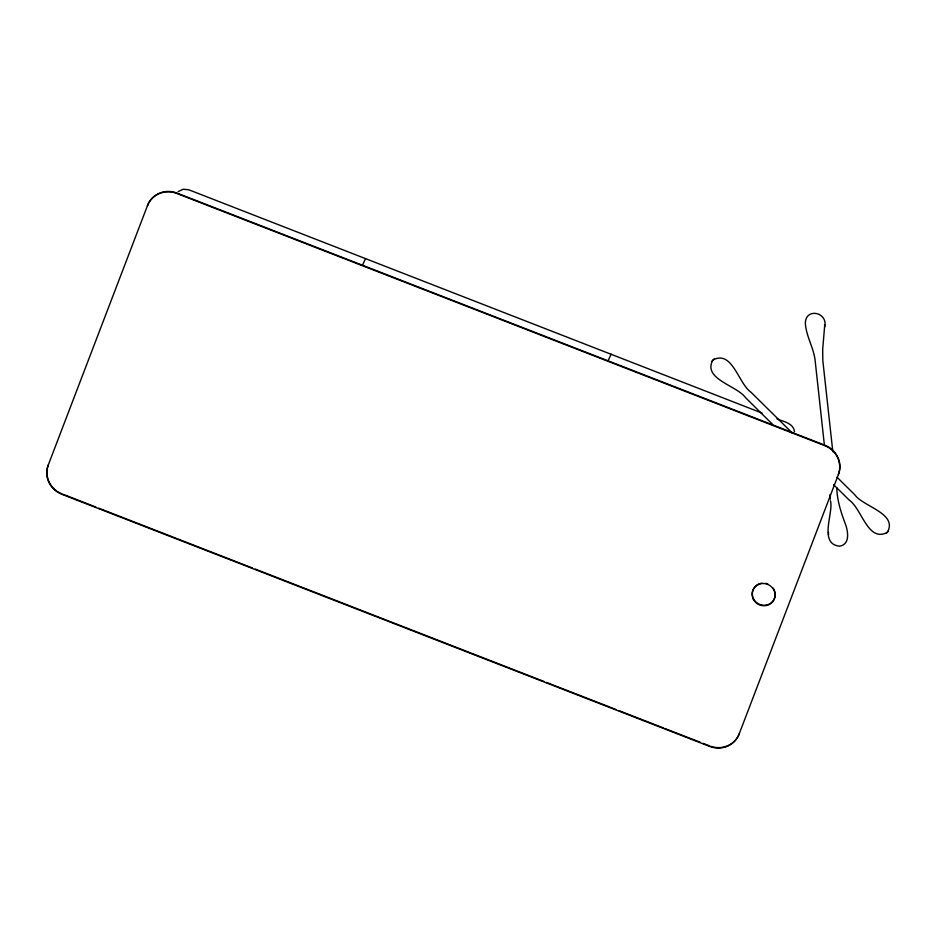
<?xml version="1.0" encoding="UTF-8"?>
<svg xmlns="http://www.w3.org/2000/svg" width="937" height="937" viewBox="0 0 937 937"><rect width="100%" height="100%" fill="white"/><g stroke="black" fill="none" stroke-linecap="round" stroke-linejoin="round"><path stroke-width="1.41" d="M178.124 191.616L183.219 189.227L188.735 189.766L762.05 413.076M362.502 265.183L365.524 258.647M608.043 360.886L611.135 354.186M792.491 433.222L751.064 392.298C738.321 383.573 732.371 349.501 712.916 360.042C702.2 378.993 737.032 385.529 745.641 397.768L772.568 424.367M833.672 484.734L849.203 500.077C861.946 508.814 867.896 542.874 887.351 532.345C898.068 513.382 863.235 506.858 854.626 494.607L837.022 477.214M711.804 361.366L714.287 358.859M888.463 531.021L885.98 533.516M777.019 418.898C783.484 421.603 793.463 423.102 794.529 431.688M63.353 494.396L95.984 507.093M98.701 508.159L252.51 568.021M255.239 569.075L543.811 681.386M546.529 682.441L615.949 709.461M618.678 710.515L663.595 728.002M664.954 728.529L700.326 742.291M703.043 743.357L709.848 746.004M832.817 451.646L822.827 360.604L822.686 349.36L824.619 326.24M836.776 487.896C837.128 500.557 841.051 512.562 845.467 524.263C848.184 531.701 850.14 544.502 839.564 546.189C818.024 543.917 834.035 511.86 830.405 500.756M824.431 445.485L815.225 361.377C813.995 348.154 806.195 336.606 805.351 323.324C805.433 307.219 828.449 312.197 824.642 327.036M829.831 494.795L830.299 499.14M824.56 324.624L824.583 325.42M828.472 532.392L828.495 533.188M828.531 534.008L828.554 534.804M838.334 474.614A23.109 22.078 24.8 0 0 824.689 445.614L176.835 193.479A23.109 22.078 24.8 0 0 147.414 205.718M739.27 733.753A23.109 22.078 24.8 0 1 710.984 746.414M61.994 493.869A23.109 22.078 24.8 0 1 57.684 491.679M56.688 491A23.109 22.078 24.8 0 1 48.349 464.857M773.177 588.155A11.56 11.045 24.8 0 1 768.902 604.33A11.56 11.045 24.8 0 1 752.879 597.314A11.56 11.045 24.8 0 1 761.804 583.177M765.787 583.318A11.56 11.045 24.8 0 1 767.719 583.892M147.601 205.308L48.162 465.279A23.109 22.078 24.8 0 0 61.807 494.279L709.66 746.414A23.109 22.078 24.8 0 0 739.082 734.175L838.521 474.204A23.109 22.078 24.8 0 0 824.876 445.192L177.023 193.069A23.109 22.078 24.8 0 0 147.601 205.308M753.184 598.942A11.56 11.045 24.8 0 0 772.966 601.331A11.56 11.045 24.8 0 0 764.604 583.564A11.56 11.045 24.8 0 0 753.184 598.942"/></g></svg>
